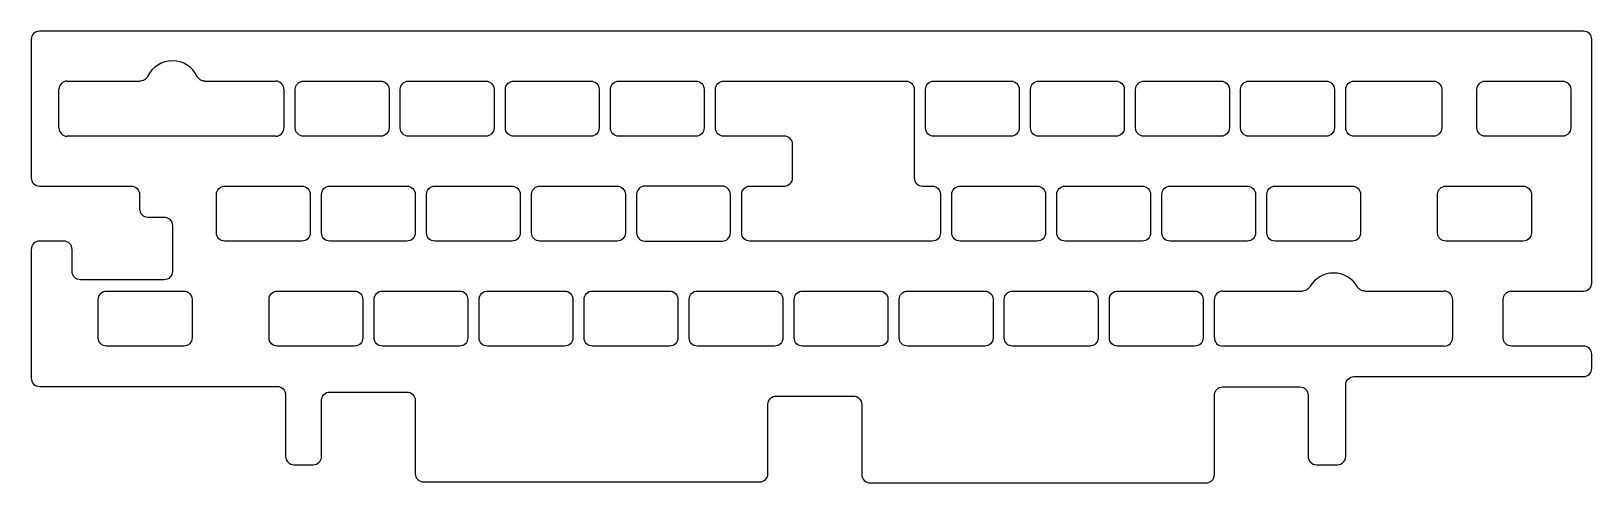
# Model space of a CAD drawing. Header units: millimetres. Extents: x 2 to 285, y -123 to -41.
import ezdxf

# ---------------------------------------------------------------- set-up
doc = ezdxf.new("R2010")
doc.units = ezdxf.units.MM
doc.layers.get('0').update_dxf_attribs({"linetype": 'CONTINUOUS'})

msp = doc.modelspace()

# ---------------------------------------------------------------- linework, layer by layer
for p, q in [((8.16, -50.52), (21.39, -50.52)), ((33.1, -50.52), (45.97, -50.52)), ((6.66, -59.02), (6.66, -52.02)), ((47.47, -52.02), (47.47, -59.02)), ((30.47, -60.52), (8.16, -60.52)), ((45.97, -60.52), (30.47, -60.52)), ((30.47, -60.52), (30.47, -60.52)), ((216.21, -97.12), (216.21, -90.12)), ((217.71, -88.62), (232.18, -88.62)), ((243.47, -88.62), (257.9, -88.62)), ((259.4, -90.12), (259.4, -97.12)), ((257.9, -98.62), (217.71, -98.62))]:
    msp.add_line(p, q)
for points in [[(25.73, -86.57), (10.54, -86.57, -0.414214), (9.04, -85.07), (9.04, -81.07, 0.414214), (7.54, -79.57), (3.13, -79.57, 0.414214), (1.63, -81.07), (1.63, -104.43, 0.414214), (3.13, -105.93), (46.27, -105.93, -0.414214), (47.77, -107.43), (47.77, -118.63, 0.414214), (49.27, -120.13), (52.78, -120.13, 0.414214), (54.28, -118.63), (54.28, -108.44, -0.414214), (55.78, -106.94), (69.78, -106.94, -0.414214), (71.28, -108.44), (71.28, -121.76, 0.414214), (72.78, -123.26), (133.75, -123.26, 0.414214), (135.25, -121.76), (135.25, -109.17, -0.414214), (136.75, -107.67), (150.75, -107.67, -0.414214), (152.25, -109.17), (152.25, -121.92, 0.414214), (153.75, -123.42), (214.71, -123.42, 0.414214), (216.21, -121.92), (216.21, -107.52, -0.414214), (217.71, -106.02), (231.71, -106.02, -0.414214), (233.21, -107.52), (233.21, -118.63, 0.414214), (234.71, -120.13), (238.52, -120.13, 0.414214), (240.02, -118.63), (240.02, -105.65, -0.414214), (241.52, -104.15), (283.15, -104.15, 0.414214), (284.65, -102.65), (284.65, -100.12, 0.414213), (283.15, -98.62), (270.1, -98.62, -0.414214), (268.6, -97.12), (268.6, -90.12, -0.414214), (270.1, -88.62), (283.15, -88.62, 0.414214), (284.65, -87.12), (284.65, -42.97, 0.414213), (283.15, -41.47), (3.13, -41.47, 0.414214), (1.63, -42.97), (1.63, -68.07, 0.414214), (3.13, -69.57), (19.78, -69.57, -0.414214), (21.28, -71.07), (21.28, -73.7, 0.414214), (22.78, -75.2), (25.73, -75.2, -0.414214), (27.23, -76.7), (27.23, -85.07, -0.414214)], [(51.02, -50.52), (65.02, -50.52, -0.414214), (66.52, -52.02), (66.52, -59.02, -0.414214), (65.02, -60.52), (51.02, -60.52, -0.414214), (49.52, -59.02), (49.52, -52.02, -0.414214)], [(70.07, -50.52), (84.07, -50.52, -0.414214), (85.57, -52.02), (85.57, -59.02, -0.414214), (84.07, -60.52), (70.07, -60.52, -0.414214), (68.57, -59.02), (68.57, -52.02, -0.414214)], [(89.12, -50.52), (103.12, -50.52, -0.414214), (104.62, -52.02), (104.62, -59.02, -0.414214), (103.12, -60.52), (89.12, -60.52, -0.414214), (87.62, -59.02), (87.62, -52.02, -0.414214)], [(108.17, -50.52), (122.17, -50.52, -0.414214), (123.67, -52.02), (123.67, -59.02, -0.414214), (122.17, -60.52), (108.17, -60.52, -0.414214), (106.67, -59.02), (106.67, -52.02, -0.414214)], [(165.03, -79.57), (131.98, -79.57, -0.414214), (130.48, -78.07), (130.48, -71.07, -0.414214), (131.98, -69.57), (138.22, -69.57, 0.414214), (139.72, -68.07), (139.72, -62.02, 0.414214), (138.22, -60.52), (127.22, -60.52, -0.414214), (125.72, -59.02), (125.72, -52.02, -0.414214), (127.22, -50.52), (160.27, -50.52, -0.414214), (161.77, -52.02), (161.77, -68.07, 0.414214), (163.27, -69.57), (165.03, -69.57, -0.414214), (166.53, -71.07), (166.53, -78.07, -0.414214)], [(165.32, -50.52), (179.32, -50.52, -0.414214), (180.82, -52.02), (180.82, -59.02, -0.414214), (179.32, -60.52), (165.32, -60.52, -0.414214), (163.82, -59.02), (163.82, -52.02, -0.414214)], [(184.37, -50.52), (198.37, -50.52, -0.414214), (199.87, -52.02), (199.87, -59.02, -0.414214), (198.37, -60.52), (184.37, -60.52, -0.414214), (182.87, -59.02), (182.87, -52.02, -0.414214)], [(203.42, -50.52), (217.42, -50.52, -0.414214), (218.92, -52.02), (218.92, -59.02, -0.414214), (217.42, -60.52), (203.42, -60.52, -0.414214), (201.92, -59.02), (201.92, -52.02, -0.414214)], [(222.47, -50.52), (236.47, -50.52, -0.414214), (237.97, -52.02), (237.97, -59.02, -0.414214), (236.47, -60.52), (222.47, -60.52, -0.414214), (220.97, -59.02), (220.97, -52.02, -0.414214)], [(255.93, -60.52), (241.54, -60.52, -0.414214), (240.04, -59.02), (240.04, -52.02, -0.414214), (241.54, -50.52), (255.93, -50.52, -0.414214), (257.43, -52.02), (257.43, -59.02, -0.414214)], [(263.83, -59.02), (263.83, -52.02, -0.414214), (265.33, -50.52), (279.33, -50.52, -0.414214), (280.83, -52.02), (280.83, -59.02, -0.414214), (279.33, -60.52), (265.33, -60.52, -0.414214)], [(35.23, -78.07), (35.23, -71.07, -0.414214), (36.73, -69.57), (50.73, -69.57, -0.414214), (52.23, -71.07), (52.23, -78.07, -0.414214), (50.73, -79.57), (36.73, -79.57, -0.414214)], [(54.28, -78.07), (54.28, -71.07, -0.414214), (55.78, -69.57), (69.78, -69.57, -0.414214), (71.28, -71.07), (71.28, -78.07, -0.414214), (69.78, -79.57), (55.78, -79.57, -0.414214)], [(73.33, -78.07), (73.33, -71.07, -0.414214), (74.83, -69.57), (88.83, -69.57, -0.414214), (90.33, -71.07), (90.33, -78.07, -0.414214), (88.83, -79.57), (74.83, -79.57, -0.414214)], [(92.38, -78.07), (92.38, -71.07, -0.414214), (93.88, -69.57), (107.88, -69.57, -0.414214), (109.38, -71.07), (109.38, -78.07, -0.414214), (107.88, -79.57), (93.88, -79.57, -0.414214)], [(128.43, -71.07, 0.414214), (126.93, -69.57), (112.93, -69.57, 0.414214), (111.43, -71.07), (111.43, -78.07, 0.414214), (112.93, -79.57), (126.93, -79.57, 0.414214), (128.43, -78.07)], [(168.58, -78.07), (168.58, -71.07, -0.414214), (170.08, -69.57), (184.08, -69.57, -0.414214), (185.58, -71.07), (185.58, -78.07, -0.414214), (184.08, -79.57), (170.08, -79.57, -0.414214)], [(187.63, -78.07), (187.63, -71.07, -0.414214), (189.13, -69.57), (203.13, -69.57, -0.414214), (204.63, -71.07), (204.63, -78.07, -0.414214), (203.13, -79.57), (189.13, -79.57, -0.414214)], [(206.68, -78.07), (206.68, -71.07, -0.414214), (208.18, -69.57), (222.18, -69.57, -0.414214), (223.68, -71.07), (223.68, -78.07, -0.414214), (222.18, -79.57), (208.18, -79.57, -0.414214)], [(225.73, -78.07), (225.73, -71.07, -0.414214), (227.23, -69.57), (241.23, -69.57, -0.414214), (242.73, -71.07), (242.73, -78.07, -0.414214), (241.23, -79.57), (227.23, -79.57, -0.414214)], [(256.69, -78.07), (256.69, -71.07, -0.414214), (258.19, -69.57), (272.19, -69.57, -0.414214), (273.69, -71.07), (273.69, -78.07, -0.414214), (272.19, -79.57), (258.19, -79.57, -0.414214)], [(29.3, -98.62), (15.3, -98.62, -0.414214), (13.8, -97.12), (13.8, -90.12, -0.414214), (15.3, -88.62), (29.3, -88.62, -0.414214), (30.8, -90.12), (30.8, -97.12, -0.414214)], [(61.76, -90.12), (61.76, -97.12, -0.414214), (60.26, -98.62), (46.26, -98.62, -0.414214), (44.76, -97.12), (44.76, -90.12, -0.414214), (46.26, -88.62), (60.26, -88.62, -0.414214)], [(65.31, -88.62), (79.31, -88.62, -0.414214), (80.81, -90.12), (80.81, -97.12, -0.414214), (79.31, -98.62), (65.31, -98.62, -0.414214), (63.81, -97.12), (63.81, -90.12, -0.414214)], [(84.36, -88.62), (98.36, -88.62, -0.414214), (99.86, -90.12), (99.86, -97.12, -0.414214), (98.36, -98.62), (84.36, -98.62, -0.414214), (82.86, -97.12), (82.86, -90.12, -0.414214)], [(103.41, -88.62), (117.41, -88.62, -0.414214), (118.91, -90.12), (118.91, -97.12, -0.414214), (117.41, -98.62), (103.41, -98.62, -0.414214), (101.91, -97.12), (101.91, -90.12, -0.414214)], [(122.46, -88.62), (136.46, -88.62, -0.414214), (137.96, -90.12), (137.96, -97.12, -0.414214), (136.46, -98.62), (122.46, -98.62, -0.414214), (120.96, -97.12), (120.96, -90.12, -0.414214)], [(141.51, -88.62), (155.51, -88.62, -0.414214), (157.01, -90.12), (157.01, -97.12, -0.414214), (155.51, -98.62), (141.51, -98.62, -0.414214), (140.01, -97.12), (140.01, -90.12, -0.414214)], [(160.56, -88.62), (174.56, -88.62, -0.414214), (176.06, -90.12), (176.06, -97.12, -0.414214), (174.56, -98.62), (160.56, -98.62, -0.414214), (159.06, -97.12), (159.06, -90.12, -0.414214)], [(179.61, -88.62), (193.61, -88.62, -0.414214), (195.11, -90.12), (195.11, -97.12, -0.414214), (193.61, -98.62), (179.61, -98.62, -0.414214), (178.11, -97.12), (178.11, -90.12, -0.414214)], [(198.66, -88.62), (212.66, -88.62, -0.414214), (214.16, -90.12), (214.16, -97.12, -0.414214), (212.66, -98.62), (198.66, -98.62, -0.414214), (197.16, -97.12), (197.16, -90.12, -0.414214)]]:
    msp.add_lwpolyline(points, format="xyb", close=True)
for centre, radius, start, end in [((27.24, -51.85), 5, 25.7442, 154.2558), ((8.16, -52.02), 1.5, 90, 180), ((45.97, -52.02), 1.5, 0, 90), ((8.16, -59.02), 1.5, 180, 270), ((45.97, -59.02), 1.5, 270, 360), ((237.83, -90.35), 5, 29.7499, 150.2501), ((217.71, -90.12), 1.5, 90, 180), ((257.9, -90.12), 1.5, 0, 90), ((217.71, -97.12), 1.5, 180, 270), ((257.9, -97.12), 1.5, 270, 360)]:
    msp.add_arc(centre, radius, start, end)
for points, knots in [([(22.74, -49.67), (22.65, -49.85), (22.53, -50.01), (22.25, -50.26), (22.09, -50.36), (21.75, -50.49), (21.57, -50.52), (21.39, -50.52)], [0, 0, 0, 0, 0.0585967, 0.0585967, 0.1136537, 0.1136537, 0.1687108, 0.1687108, 0.1687108, 0.1687108]), ([(33.1, -50.52), (32.9, -50.52), (32.71, -50.48), (32.36, -50.34), (32.2, -50.24), (31.93, -49.99), (31.82, -49.84), (31.75, -49.67)], [0, 0, 0, 0, 0.0585967, 0.0585967, 0.1136537, 0.1136537, 0.1687108, 0.1687108, 0.1687108, 0.1687108]), ([(233.49, -87.87), (233.39, -88.04), (233.26, -88.19), (232.97, -88.41), (232.83, -88.49), (232.51, -88.6), (232.35, -88.62), (232.18, -88.62)], [0, 0, 0, 0, 0.0585967, 0.0585967, 0.1083706, 0.1083706, 0.1581445, 0.1581445, 0.1581445, 0.1581445]), ([(243.47, -88.62), (243.27, -88.62), (243.08, -88.58), (242.75, -88.45), (242.6, -88.36), (242.36, -88.14), (242.25, -88.01), (242.17, -87.87)], [0, 0, 0, 0, 0.0585967, 0.0585967, 0.1083706, 0.1083706, 0.1581445, 0.1581445, 0.1581445, 0.1581445])]:
    msp.add_open_spline(points, degree=3, knots=knots)

doc.saveas('drawing.dxf')
